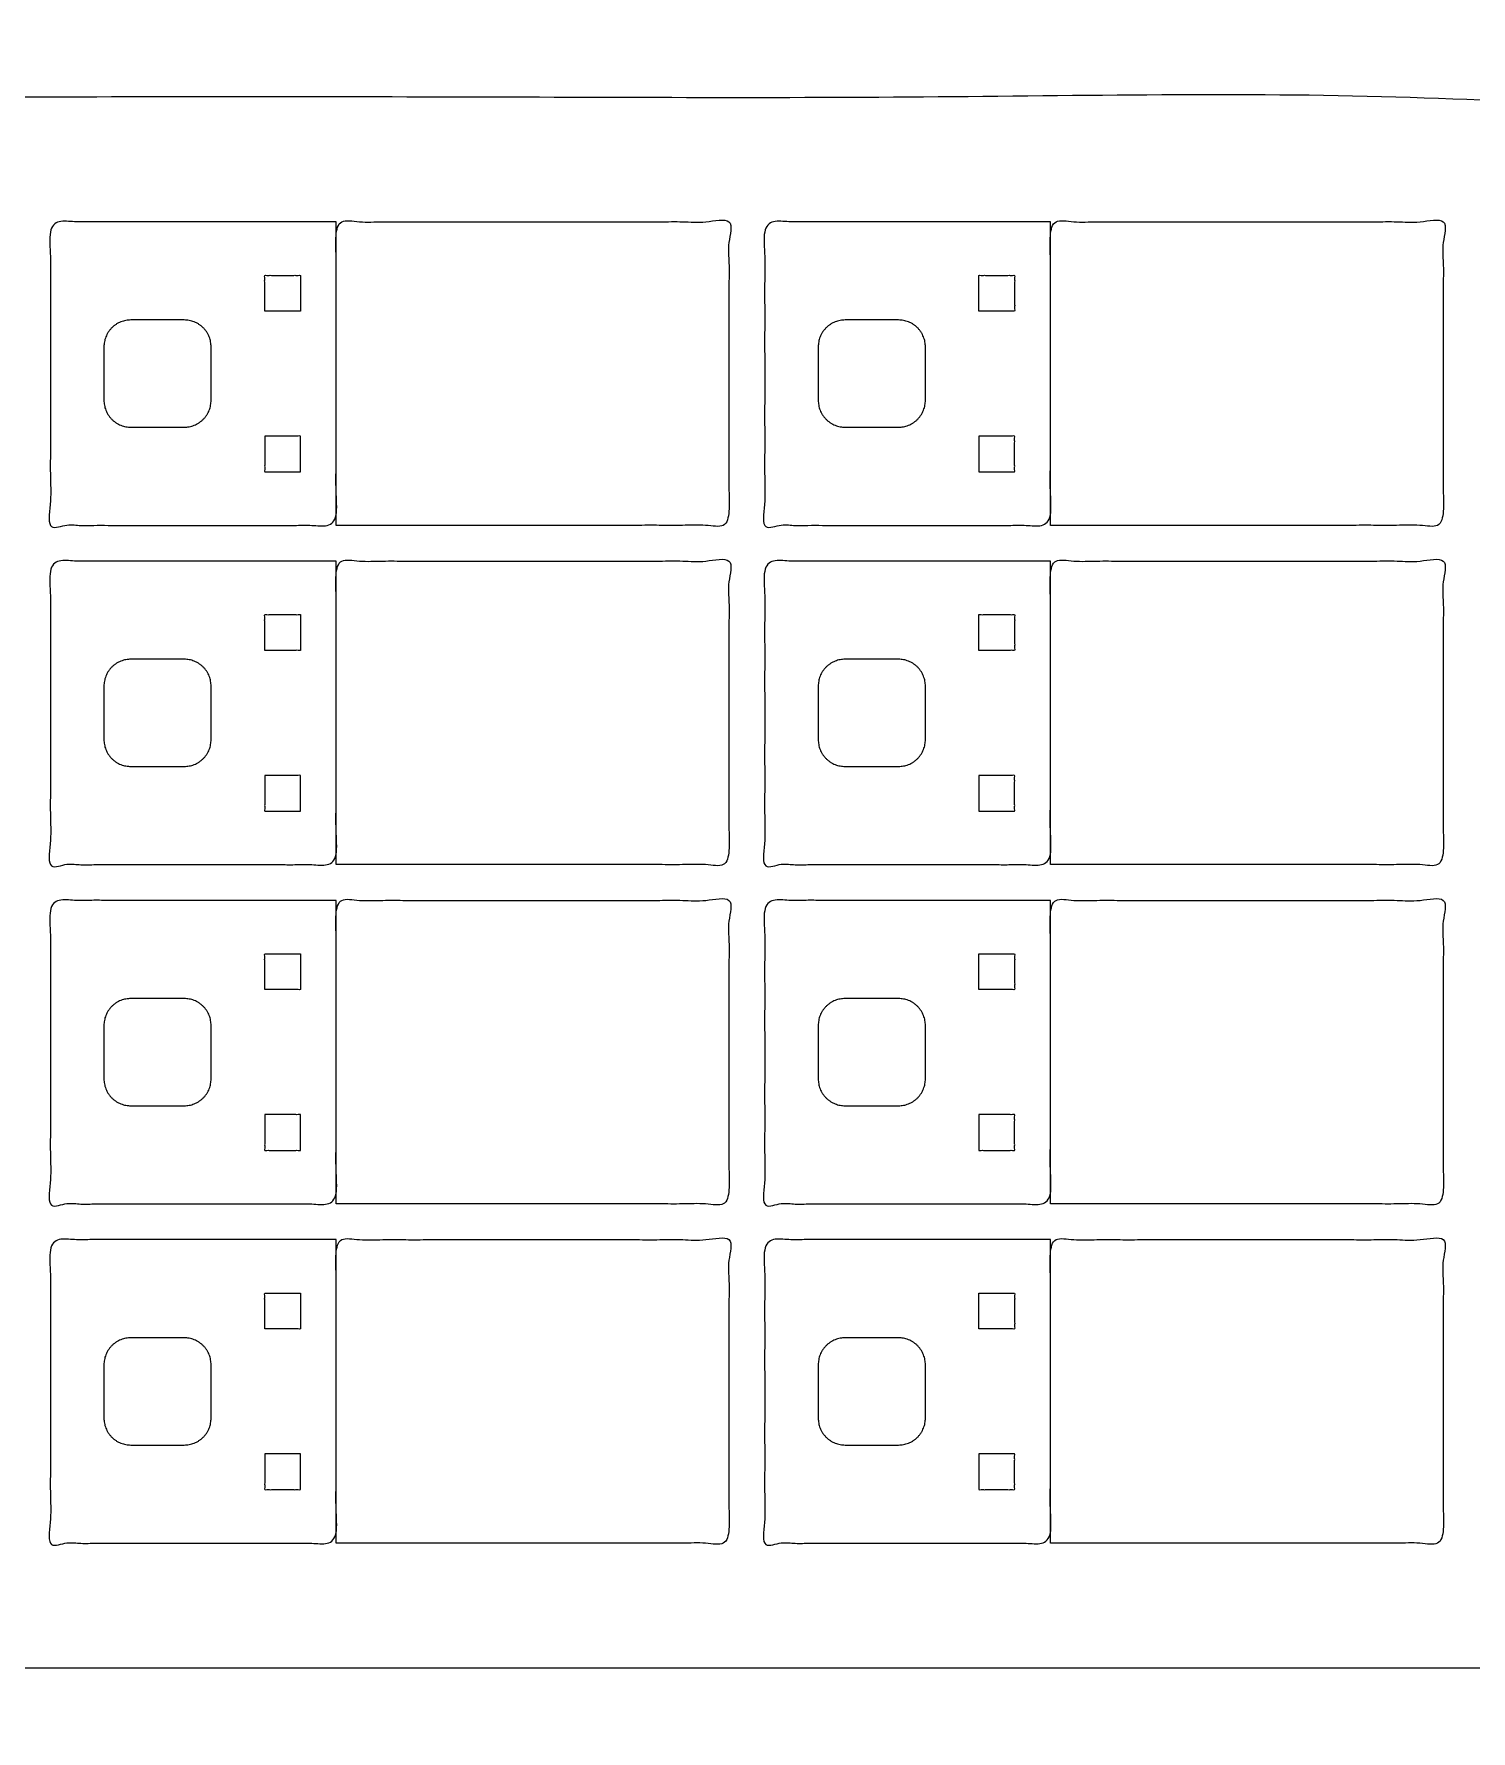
# Model space of a CAD drawing. Header units: millimetres. Extents: x 245 to 654, y -220 to 155.
# Drawn here: x 517.1 to 597.6, y -219.5 to -124.5 of the extents above; entities that cross this region are included whole.
import ezdxf

# ---------------------------------------------------------------- set-up
doc = ezdxf.new("R2010")
doc.units = ezdxf.units.MM
doc.header["$MEASUREMENT"] = 0
doc.layers.add('Default', color=7, linetype='Continuous', true_color=0x000000)

msp = doc.modelspace()

# ---------------------------------------------------------------- linework, layer by layer
at = {"layer": 'Default', "color": 18, "true_color": 0x000000}
for p, q in [((525.511, -140.5), (522.511, -140.5)), ((565.511, -140.5), (562.511, -140.5)), ((521.011, -142), (521.011, -145)), ((527.011, -145), (527.011, -142)), ((561.011, -142), (561.011, -145)), ((567.011, -145), (567.011, -142)), ((522.511, -146.5), (525.511, -146.5)), ((562.511, -146.5), (565.511, -146.5)), ((525.511, -159.5), (522.511, -159.5)), ((565.511, -159.5), (562.511, -159.5)), ((521.011, -161), (521.011, -164)), ((527.011, -164), (527.011, -161)), ((561.011, -161), (561.011, -164)), ((567.011, -164), (567.011, -161)), ((522.511, -165.5), (525.511, -165.5)), ((562.511, -165.5), (565.511, -165.5)), ((525.511, -178.5, 24.917), (522.511, -178.5, 24.917)), ((565.511, -178.5, 24.917), (562.511, -178.5, 24.917)), ((521.011, -180, 24.917), (521.011, -183, 24.917)), ((527.011, -183, 24.917), (527.011, -180, 24.917)), ((561.011, -180, 24.917), (561.011, -183, 24.917)), ((567.011, -183, 24.917), (567.011, -180, 24.917)), ((522.511, -184.5, 24.917), (525.511, -184.5, 24.917)), ((562.511, -184.5, 24.917), (565.511, -184.5, 24.917)), ((525.511, -197.5, 24.917), (522.511, -197.5, 24.917)), ((565.511, -197.5, 24.917), (562.511, -197.5, 24.917)), ((521.011, -199, 24.917), (521.011, -202, 24.917)), ((527.011, -202, 24.917), (527.011, -199, 24.917)), ((561.011, -199, 24.917), (561.011, -202, 24.917)), ((567.011, -202, 24.917), (567.011, -199, 24.917)), ((522.511, -203.5, 24.917), (525.511, -203.5, 24.917)), ((562.511, -203.5, 24.917), (565.511, -203.5, 24.917))]:
    msp.add_line(p, q, dxfattribs=at)
at = {"layer": 'Default'}
for points, knots in [([(649.471, -216), (649.471, -172), (649.471, -128), (449.471, -128), (249.471, -128), (249.471, -172), (249.471, -216), (449.471, -216), (649.471, -216)], [3763.753991, 3763.753991, 3763.753991, 3869.143212, 3869.143212, 4231.460077, 4231.460077, 4336.849299, 4336.849299, 4699.166164, 4699.166164, 4699.166164]), ([(534.011, -135), (534.011, -143.5), (534.011, -152), (526.011, -152), (518.011, -152), (518.011, -143.5), (518.011, -135), (526.011, -135), (534.011, -135)], [40, 40, 40, 50, 50, 65, 65, 75, 75, 90, 90, 90]), ([(534.011, -152), (545.011, -152), (556.011, -152), (556.011, -143.5), (556.011, -135), (545.011, -135), (534.011, -135), (534.011, -143.5), (534.011, -152)], [0, 0, 0, 15, 15, 25, 25, 40, 40, 50, 50, 50]), ([(574.011, -135), (574.011, -143.5), (574.011, -152), (566.011, -152), (558.011, -152), (558.011, -143.5), (558.011, -135), (566.011, -135), (574.011, -135)], [40, 40, 40, 50, 50, 65, 65, 75, 75, 90, 90, 90]), ([(574.011, -152), (585.011, -152), (596.011, -152), (596.011, -143.5), (596.011, -135), (585.011, -135), (574.011, -135), (574.011, -143.5), (574.011, -152)], [0, 0, 0, 15, 15, 25, 25, 40, 40, 50, 50, 50]), ([(530.011, -140), (531.011, -140), (532.011, -140), (532.011, -139), (532.011, -138), (531.011, -138), (530.011, -138), (530.011, -139), (530.011, -140)], [0, 0, 0, 1, 1, 2, 2, 3, 3, 4, 4, 4]), ([(570.011, -140), (571.011, -140), (572.011, -140), (572.011, -139), (572.011, -138), (571.011, -138), (570.011, -138), (570.011, -139), (570.011, -140)], [0, 0, 0, 1, 1, 2, 2, 3, 3, 4, 4, 4]), ([(530.011, -147), (531.011, -147), (532.011, -147), (532.011, -148), (532.011, -149), (531.011, -149), (530.011, -149), (530.011, -148), (530.011, -147)], [0, 0, 0, 1, 1, 2, 2, 3, 3, 4, 4, 4]), ([(570.011, -147), (571.011, -147), (572.011, -147), (572.011, -148), (572.011, -149), (571.011, -149), (570.011, -149), (570.011, -148), (570.011, -147)], [0, 0, 0, 1, 1, 2, 2, 3, 3, 4, 4, 4]), ([(534.011, -154), (534.011, -162.5), (534.011, -171), (526.011, -171), (518.011, -171), (518.011, -162.5), (518.011, -154), (526.011, -154), (534.011, -154)], [40, 40, 40, 50, 50, 65, 65, 75, 75, 90, 90, 90]), ([(534.011, -171), (545.011, -171), (556.011, -171), (556.011, -162.5), (556.011, -154), (545.011, -154), (534.011, -154), (534.011, -162.5), (534.011, -171)], [0, 0, 0, 15, 15, 25, 25, 40, 40, 50, 50, 50]), ([(574.011, -154), (574.011, -162.5), (574.011, -171), (566.011, -171), (558.011, -171), (558.011, -162.5), (558.011, -154), (566.011, -154), (574.011, -154)], [40, 40, 40, 50, 50, 65, 65, 75, 75, 90, 90, 90]), ([(574.011, -171), (585.011, -171), (596.011, -171), (596.011, -162.5), (596.011, -154), (585.011, -154), (574.011, -154), (574.011, -162.5), (574.011, -171)], [0, 0, 0, 15, 15, 25, 25, 40, 40, 50, 50, 50]), ([(530.011, -159), (531.011, -159), (532.011, -159), (532.011, -158), (532.011, -157), (531.011, -157), (530.011, -157), (530.011, -158), (530.011, -159)], [0, 0, 0, 1, 1, 2, 2, 3, 3, 4, 4, 4]), ([(570.011, -159), (571.011, -159), (572.011, -159), (572.011, -158), (572.011, -157), (571.011, -157), (570.011, -157), (570.011, -158), (570.011, -159)], [0, 0, 0, 1, 1, 2, 2, 3, 3, 4, 4, 4]), ([(530.011, -166), (531.011, -166), (532.011, -166), (532.011, -167), (532.011, -168), (531.011, -168), (530.011, -168), (530.011, -167), (530.011, -166)], [0, 0, 0, 1, 1, 2, 2, 3, 3, 4, 4, 4]), ([(570.011, -166), (571.011, -166), (572.011, -166), (572.011, -167), (572.011, -168), (571.011, -168), (570.011, -168), (570.011, -167), (570.011, -166)], [0, 0, 0, 1, 1, 2, 2, 3, 3, 4, 4, 4]), ([(534.011, -173, 24.917), (534.011, -181.5, 24.917), (534.011, -190, 24.917), (526.011, -190, 24.917), (518.011, -190, 24.917), (518.011, -181.5, 24.917), (518.011, -173, 24.917), (526.011, -173, 24.917), (534.011, -173, 24.917)], [40, 40, 40, 50, 50, 65, 65, 75, 75, 90, 90, 90]), ([(534.011, -190, 24.917), (545.011, -190, 24.917), (556.011, -190, 24.917), (556.011, -181.5, 24.917), (556.011, -173, 24.917), (545.011, -173, 24.917), (534.011, -173, 24.917), (534.011, -181.5, 24.917), (534.011, -190, 24.917)], [0, 0, 0, 15, 15, 25, 25, 40, 40, 50, 50, 50]), ([(574.011, -173, 24.917), (574.011, -181.5, 24.917), (574.011, -190, 24.917), (566.011, -190, 24.917), (558.011, -190, 24.917), (558.011, -181.5, 24.917), (558.011, -173, 24.917), (566.011, -173, 24.917), (574.011, -173, 24.917)], [40, 40, 40, 50, 50, 65, 65, 75, 75, 90, 90, 90]), ([(574.011, -190, 24.917), (585.011, -190, 24.917), (596.011, -190, 24.917), (596.011, -181.5, 24.917), (596.011, -173, 24.917), (585.011, -173, 24.917), (574.011, -173, 24.917), (574.011, -181.5, 24.917), (574.011, -190, 24.917)], [0, 0, 0, 15, 15, 25, 25, 40, 40, 50, 50, 50]), ([(530.011, -178, 24.917), (531.011, -178, 24.917), (532.011, -178, 24.917), (532.011, -177, 24.917), (532.011, -176, 24.917), (531.011, -176, 24.917), (530.011, -176, 24.917), (530.011, -177, 24.917), (530.011, -178, 24.917)], [0, 0, 0, 1, 1, 2, 2, 3, 3, 4, 4, 4]), ([(570.011, -178, 24.917), (571.011, -178, 24.917), (572.011, -178, 24.917), (572.011, -177, 24.917), (572.011, -176, 24.917), (571.011, -176, 24.917), (570.011, -176, 24.917), (570.011, -177, 24.917), (570.011, -178, 24.917)], [0, 0, 0, 1, 1, 2, 2, 3, 3, 4, 4, 4]), ([(530.011, -185, 24.917), (531.011, -185, 24.917), (532.011, -185, 24.917), (532.011, -186, 24.917), (532.011, -187, 24.917), (531.011, -187, 24.917), (530.011, -187, 24.917), (530.011, -186, 24.917), (530.011, -185, 24.917)], [0, 0, 0, 1, 1, 2, 2, 3, 3, 4, 4, 4]), ([(570.011, -185, 24.917), (571.011, -185, 24.917), (572.011, -185, 24.917), (572.011, -186, 24.917), (572.011, -187, 24.917), (571.011, -187, 24.917), (570.011, -187, 24.917), (570.011, -186, 24.917), (570.011, -185, 24.917)], [0, 0, 0, 1, 1, 2, 2, 3, 3, 4, 4, 4]), ([(534.011, -192, 24.917), (534.011, -200.5, 24.917), (534.011, -209, 24.917), (526.011, -209, 24.917), (518.011, -209, 24.917), (518.011, -200.5, 24.917), (518.011, -192, 24.917), (526.011, -192, 24.917), (534.011, -192, 24.917)], [40, 40, 40, 50, 50, 65, 65, 75, 75, 90, 90, 90]), ([(534.011, -209, 24.917), (545.011, -209, 24.917), (556.011, -209, 24.917), (556.011, -200.5, 24.917), (556.011, -192, 24.917), (545.011, -192, 24.917), (534.011, -192, 24.917), (534.011, -200.5, 24.917), (534.011, -209, 24.917)], [0, 0, 0, 15, 15, 25, 25, 40, 40, 50, 50, 50]), ([(574.011, -192, 24.917), (574.011, -200.5, 24.917), (574.011, -209, 24.917), (566.011, -209, 24.917), (558.011, -209, 24.917), (558.011, -200.5, 24.917), (558.011, -192, 24.917), (566.011, -192, 24.917), (574.011, -192, 24.917)], [40, 40, 40, 50, 50, 65, 65, 75, 75, 90, 90, 90]), ([(574.011, -209, 24.917), (585.011, -209, 24.917), (596.011, -209, 24.917), (596.011, -200.5, 24.917), (596.011, -192, 24.917), (585.011, -192, 24.917), (574.011, -192, 24.917), (574.011, -200.5, 24.917), (574.011, -209, 24.917)], [0, 0, 0, 15, 15, 25, 25, 40, 40, 50, 50, 50]), ([(530.011, -197, 24.917), (531.011, -197, 24.917), (532.011, -197, 24.917), (532.011, -196, 24.917), (532.011, -195, 24.917), (531.011, -195, 24.917), (530.011, -195, 24.917), (530.011, -196, 24.917), (530.011, -197, 24.917)], [0, 0, 0, 1, 1, 2, 2, 3, 3, 4, 4, 4]), ([(570.011, -197, 24.917), (571.011, -197, 24.917), (572.011, -197, 24.917), (572.011, -196, 24.917), (572.011, -195, 24.917), (571.011, -195, 24.917), (570.011, -195, 24.917), (570.011, -196, 24.917), (570.011, -197, 24.917)], [0, 0, 0, 1, 1, 2, 2, 3, 3, 4, 4, 4]), ([(530.011, -204, 24.917), (531.011, -204, 24.917), (532.011, -204, 24.917), (532.011, -205, 24.917), (532.011, -206, 24.917), (531.011, -206, 24.917), (530.011, -206, 24.917), (530.011, -205, 24.917), (530.011, -204, 24.917)], [0, 0, 0, 1, 1, 2, 2, 3, 3, 4, 4, 4]), ([(570.011, -204, 24.917), (571.011, -204, 24.917), (572.011, -204, 24.917), (572.011, -205, 24.917), (572.011, -206, 24.917), (571.011, -206, 24.917), (570.011, -206, 24.917), (570.011, -205, 24.917), (570.011, -204, 24.917)], [0, 0, 0, 1, 1, 2, 2, 3, 3, 4, 4, 4])]:
    msp.add_open_spline(points, degree=2, knots=knots, dxfattribs=at)
at = {"layer": 'Default', "color": 18, "true_color": 0x000000}
for points in [[(522.511, -140.5), (521.011, -140.5), (521.011, -142)], [(527.011, -142), (527.011, -140.5), (525.511, -140.5)], [(562.511, -140.5), (561.011, -140.5), (561.011, -142)], [(567.011, -142), (567.011, -140.5), (565.511, -140.5)], [(521.011, -145), (521.011, -146.5), (522.511, -146.5)], [(525.511, -146.5), (527.011, -146.5), (527.011, -145)], [(561.011, -145), (561.011, -146.5), (562.511, -146.5)], [(565.511, -146.5), (567.011, -146.5), (567.011, -145)], [(522.511, -159.5), (521.011, -159.5), (521.011, -161)], [(527.011, -161), (527.011, -159.5), (525.511, -159.5)], [(562.511, -159.5), (561.011, -159.5), (561.011, -161)], [(567.011, -161), (567.011, -159.5), (565.511, -159.5)], [(521.011, -164), (521.011, -165.5), (522.511, -165.5)], [(525.511, -165.5), (527.011, -165.5), (527.011, -164)], [(561.011, -164), (561.011, -165.5), (562.511, -165.5)], [(565.511, -165.5), (567.011, -165.5), (567.011, -164)], [(522.511, -178.5, 24.917), (521.011, -178.5, 24.917), (521.011, -180, 24.917)], [(527.011, -180, 24.917), (527.011, -178.5, 24.917), (525.511, -178.5, 24.917)], [(562.511, -178.5, 24.917), (561.011, -178.5, 24.917), (561.011, -180, 24.917)], [(567.011, -180, 24.917), (567.011, -178.5, 24.917), (565.511, -178.5, 24.917)], [(521.011, -183, 24.917), (521.011, -184.5, 24.917), (522.511, -184.5, 24.917)], [(525.511, -184.5, 24.917), (527.011, -184.5, 24.917), (527.011, -183, 24.917)], [(561.011, -183, 24.917), (561.011, -184.5, 24.917), (562.511, -184.5, 24.917)], [(565.511, -184.5, 24.917), (567.011, -184.5, 24.917), (567.011, -183, 24.917)], [(522.511, -197.5, 24.917), (521.011, -197.5, 24.917), (521.011, -199, 24.917)], [(527.011, -199, 24.917), (527.011, -197.5, 24.917), (525.511, -197.5, 24.917)], [(562.511, -197.5, 24.917), (561.011, -197.5, 24.917), (561.011, -199, 24.917)], [(567.011, -199, 24.917), (567.011, -197.5, 24.917), (565.511, -197.5, 24.917)], [(521.011, -202, 24.917), (521.011, -203.5, 24.917), (522.511, -203.5, 24.917)], [(525.511, -203.5, 24.917), (527.011, -203.5, 24.917), (527.011, -202, 24.917)], [(561.011, -202, 24.917), (561.011, -203.5, 24.917), (562.511, -203.5, 24.917)], [(565.511, -203.5, 24.917), (567.011, -203.5, 24.917), (567.011, -202, 24.917)]]:
    msp.add_rational_spline(points, [1, 0.707106781186, 1], degree=2, dxfattribs=at)

doc.saveas('drawing.dxf')
